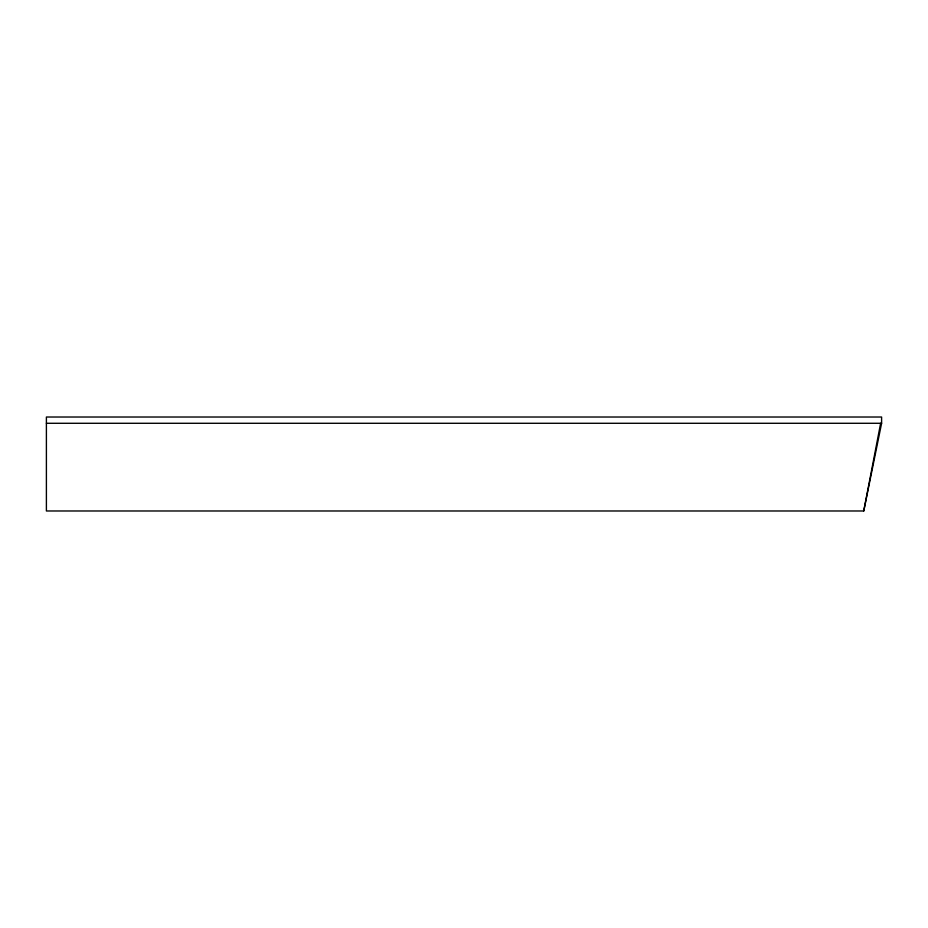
<?xml version="1.0" encoding="UTF-8"?>
<svg xmlns="http://www.w3.org/2000/svg" width="928" height="928" viewBox="0 0 928 928"><rect width="100%" height="100%" fill="white"/><g stroke="black" fill="none" stroke-linecap="round" stroke-linejoin="round"><path stroke-width="1.39" d="M863.748 510.98L881.6 423.284L881.6 417.02L46.4 417.02L46.4 510.98L863.748 510.98L880.637 423.284M46.4 423.284L881.6 423.284"/></g></svg>
